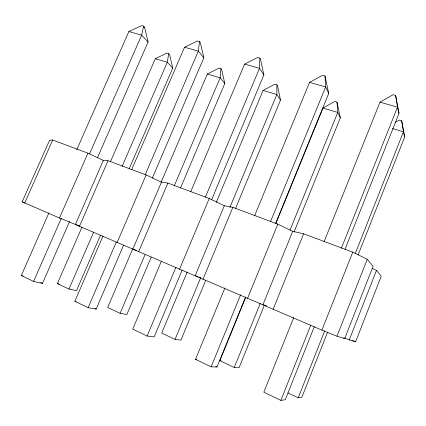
<?xml version="1.0" encoding="UTF-8"?>
<svg xmlns="http://www.w3.org/2000/svg" width="426" height="426" viewBox="0 0 426 426"><rect width="100%" height="100%" fill="white"/><g stroke="black" fill="none" stroke-linecap="round" stroke-linejoin="round"><path stroke-width="0.64" d="M216.323 202.35L263.087 90.456L274.818 84.22L276.911 84.827L276.847 94.508L229.886 207.473M190.747 191.7L244.609 64.113L257.549 57.489L259.817 58.112L259.482 68.298L205.375 197.195M161.198 182.104L207.329 74.044L219.001 68.128L220.956 68.687L220.151 77.82L174.325 185.693M131.735 169.537L184.559 47.222L197.419 40.96L199.517 41.535L198.33 51.099L145.271 174.607M110.574 161.465L155.298 58.729L166.891 53.096L168.717 53.623L167.274 62.255L122.081 166.529M76.818 149.611L128.86 31.561L141.618 25.619L143.573 26.156L141.65 35.156L89.625 153.717M344.384 337.93L349.261 339.905L355.593 341.812L381.222 276.192L376.467 270.435L372.351 268.433M103.364 160.4L75.386 224.513L321.907 330.118L336.987 336.215L344.73 338.542L373.064 266.314L367.26 259.285L352.771 252.155L303.621 233.789L292.699 231.35L277.832 224.151L232.852 207.34L224.342 205.731L209.209 198.505L167.887 183.063L161.438 182.163L146.123 174.926L108.034 160.693L103.364 160.4L87.942 153.184L52.723 140.021L49.581 140.25L22.173 201.791L59.48 218.011L79.721 226.19M349.261 339.905L376.467 270.435M327.551 332.259L301.864 397.293L298.237 397.825L288.051 392.996M358.117 254.876L404.7 136.948L401.686 120.808L399.258 120.111L395.333 122.432M336.987 336.215L367.26 259.285M314.345 326.582L285.298 399.726L280.872 400.381L263.838 392.186L293.77 317.455M345.012 249.359L399.013 113.385L395.653 95.451L392.99 94.716L379.981 102.187L324.079 241.771M321.907 330.118L352.771 252.155M298.237 397.825L324.793 330.672M355.247 253.667L403.454 131.772L401.686 120.808M280.872 400.381L310.692 325.395M341.364 248.273L397.501 107.118L395.653 95.451M273.135 309.281L303.621 233.789M245.829 297.039L219.859 360.646L234.252 367.478L260.339 303.216M289.93 230.312L337.781 112.443L336.998 102.155L334.745 101.505L322.977 108.087L275.84 223.533M292.699 231.35L262.991 304.617L266.724 305.916M264.333 305.357L239.108 367.611L234.252 367.478M294.105 231.898L340.337 117.826L336.998 102.155M224.859 288.045L195.513 359.326L211.126 366.834L217.004 366.999L245.498 297.215M275.702 223.251L328.734 93.379L324.99 76.025L322.535 75.349L309.542 82.378L254.647 215.694M247.559 298.354L277.832 224.151M211.126 366.834L240.61 294.771M270.526 221.658L325.661 86.909L324.99 76.025M224.342 205.731L195.204 275.675L197.643 276.57M187.19 272.065L161.699 333.063L175.043 339.394L200.651 277.795M202.968 279.307L232.852 207.34M205.71 280.383L180.938 340.097L175.043 339.394M235.392 208.831L280.521 100.051L277.48 85.711L276.911 84.827M161.236 261.607L132.731 329.128L147.098 336.039L175.997 267.193M179.532 269.296L209.209 198.505M182.11 270.18L154.18 336.891L147.098 336.039M211.578 199.815L263.875 74.923L260.488 59.166L259.817 58.112M151.177 257.176L126.873 314.526L120.1 313.328L107.693 307.444L132.699 248.859M180.512 187.967L224.79 83.496L221.669 69.592L220.956 68.687M138.604 251.809L167.887 183.063M120.1 313.328L144.962 254.801M161.438 182.163L132.88 249.061L136.496 250.435M103.017 236.041L74.843 301.288L88.107 307.668L116.154 242.373M117.059 242.607L146.123 174.926M88.107 307.668L96.191 309.1L123.567 245.2M152.279 178.18L203.836 57.835L200.364 42.605L199.517 41.535M100.339 235.525L76.494 290.697L68.969 289.073L57.403 283.588L81.941 227.234M129.057 169.09L172.738 68.032L169.553 54.539L168.717 53.623M68.969 289.073L93.619 232.202M79.358 226.504L108.034 160.693M48.894 212.941L21.3 275.537L33.579 281.442L42.504 283.37L69.587 221.456M97.533 157.561L148.099 41.972L144.558 27.232L143.573 26.156M59.48 218.011L87.942 153.184M33.579 281.442L61.312 218.245M24.644 203.127L52.723 140.021M195.513 359.326L196.748 359.395M219.859 360.646L221.137 360.715M74.843 301.288L76.121 301.528M21.3 275.537L23.121 275.942M57.403 283.588L59.326 284.02M143.583 26.966L144.558 27.232M128.86 31.561L141.65 35.156L148.099 41.972M184.559 47.222L198.33 51.099L203.836 57.835M244.609 64.113L259.482 68.298L263.875 74.923M309.542 82.378L325.661 86.909L328.734 93.379M379.981 102.187L397.501 107.118L399.013 113.385M155.298 58.729L167.274 62.255L172.738 68.032M207.329 74.044L220.151 77.82L224.79 83.496M263.087 90.456L276.847 94.508L280.521 100.051M322.977 108.087L337.781 112.443L340.337 117.826M392.394 128.519L403.454 131.772L404.7 136.948M198.862 277.017L200.689 277.688M22.173 201.791L24.602 202.744M352.616 340.459L355.593 341.812M343.542 337.999L344.73 338.542M40.774 282.539L42.504 283.37M95.003 308.53L96.191 309.1M215.828 366.435L217.004 366.999"/></g></svg>
